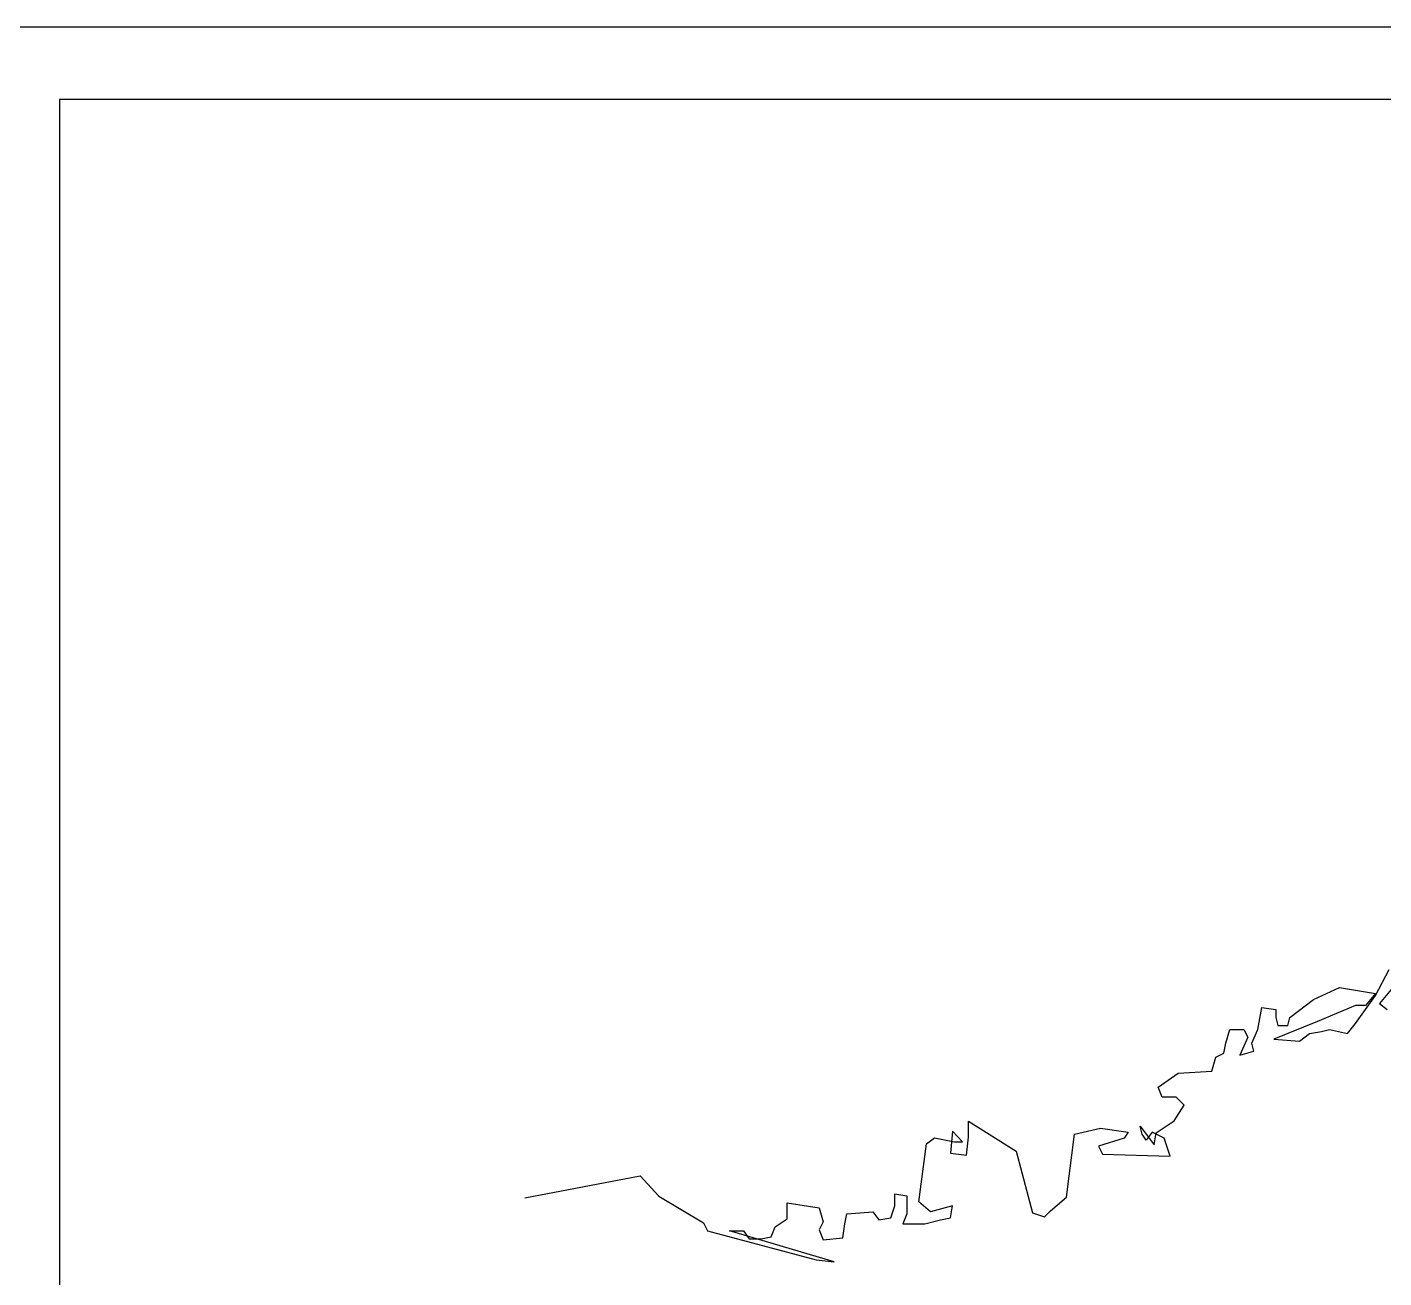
# Model space of a CAD drawing. Header units: inches. Extents: x -1482 to -895, y -39 to 122.
# Drawn here: x -1375.9 to -1363.41, y 74.53 to 86.05 of the extents above; entities that cross this region are included whole.
import ezdxf

# ---------------------------------------------------------------- set-up
doc = ezdxf.new("R2010")
doc.units = ezdxf.units.IN
doc.header["$MEASUREMENT"] = 0
for name, color, linetype in [('KADR', 5, 'Continuous'), ('LAYER2', 8, 'Continuous'), ('nama', 252, 'Continuous')]:
    doc.layers.add(name, color=color, linetype=linetype)

msp = doc.modelspace()

# ---------------------------------------------------------------- linework, layer by layer
at = {"layer": 'KADR'}
msp.add_lwpolyline([(-1375.6066, 46.8196), (-1348.8673, 46.8196), (-1348.8673, 85.38), (-1375.6066, 85.38)], close=True, dxfattribs=at)
at = {"layer": 'LAYER2', "elevation": 4514.3004}
for points in [[(-1371.32, 75.2677), (-1370.2579, 75.4718), (-1370.0864, 75.284), (-1369.6757, 75.0396), (-1369.639, 74.9662), (-1368.639, 74.6995), (-1368.4739, 74.6812), (-1369.4372, 74.9662), (-1369.3087, 74.9662), (-1369.2537, 74.8929), (-1369.1436, 74.8929), (-1369.0519, 74.9112), (-1369.0152, 75.0029), (-1368.9051, 75.0763), (-1368.9051, 75.223), (-1368.6115, 75.1763), (-1368.5748, 75.048), (-1368.6115, 74.9746), (-1368.5748, 74.8829), (-1368.3913, 74.9012), (-1368.373, 75.0296), (-1368.3546, 75.1213), (-1368.1161, 75.1397), (-1368.0611, 75.0663), (-1367.951, 75.0846), (-1367.9143, 75.1947), (-1367.9143, 75.3047), (-1367.8042, 75.2864), (-1367.8042, 75.1213), (-1367.8409, 75.0296), (-1367.639, 75.0296), (-1367.4923, 75.0663), (-1367.4005, 75.0846), (-1367.3822, 75.1947), (-1367.584, 75.1397), (-1367.6941, 75.2314), (-1367.6207, 75.7666), (-1367.5473, 75.8216), (-1367.3638, 75.785), (-1367.2904, 75.785), (-1367.3822, 75.8832), (-1367.4005, 75.6815), (-1367.2537, 75.6631), (-1367.2354, 75.8282), (-1367.2354, 75.9749), (-1366.7975, 75.7), (-1366.645, 75.1295), (-1366.535, 75.0928), (-1366.4799, 75.1478), (-1366.3331, 75.2762), (-1366.2597, 75.8547), (-1366.0212, 75.9097), (-1365.7643, 75.873), (-1365.801, 75.818), (-1366.0396, 75.7446), (-1366.0029, 75.6713), (-1365.379, 75.6529), (-1365.4341, 75.818), (-1365.5442, 75.873), (-1365.5992, 75.7996), (-1365.6359, 75.8547), (-1365.6542, 75.928), (-1365.5258, 75.7564), (-1365.5075, 75.8664), (-1365.3423, 75.9765), (-1365.2506, 76.1232), (-1365.324, 76.1966), (-1365.4524, 76.1966), (-1365.4891, 76.2883), (-1365.3056, 76.4166), (-1364.9937, 76.435), (-1364.957, 76.5634), (-1364.8836, 76.6), (-1364.8653, 76.6917), (-1364.8286, 76.8201), (-1364.7001, 76.8201), (-1364.6634, 76.7468), (-1364.7368, 76.5817), (-1364.6084, 76.6184), (-1364.6267, 76.6917), (-1364.5717, 76.8201), (-1364.535, 77.0219), (-1364.4066, 77.0035), (-1364.4066, 76.9302), (-1364.3882, 76.8568), (-1364.2965, 76.8568), (-1364.2781, 76.9302), (-1364.058, 77.0952), (-1363.8194, 77.2053), (-1363.4892, 77.1502), (-1363.5809, 77.0402), (-1363.6359, 77.0402), (-1363.6726, 77.0402), (-1364.0213, 76.8935), (-1364.4249, 76.7284), (-1364.1864, 76.7101), (-1364.0947, 76.7834), (-1363.9846, 76.8018), (-1363.9112, 76.8201), (-1363.746, 76.7834), (-1363.6726, 76.8751), (-1363.4892, 77.1319), (-1363.3607, 77.3703)], [(-1363.3424, 77.1869), (-1363.4525, 77.0585), (-1363.3791, 77.0035)]]:
    msp.add_lwpolyline(points, dxfattribs=at)
at = {"layer": 'nama', "linetype": 'ByBlock'}
msp.add_lwpolyline([(-1348.1544, 86.0478), (-1376.1998, 86.0478), (-1376.1998, 46.1518), (-1348.1544, 46.1518)], close=True, dxfattribs=at)

doc.saveas('drawing.dxf')
